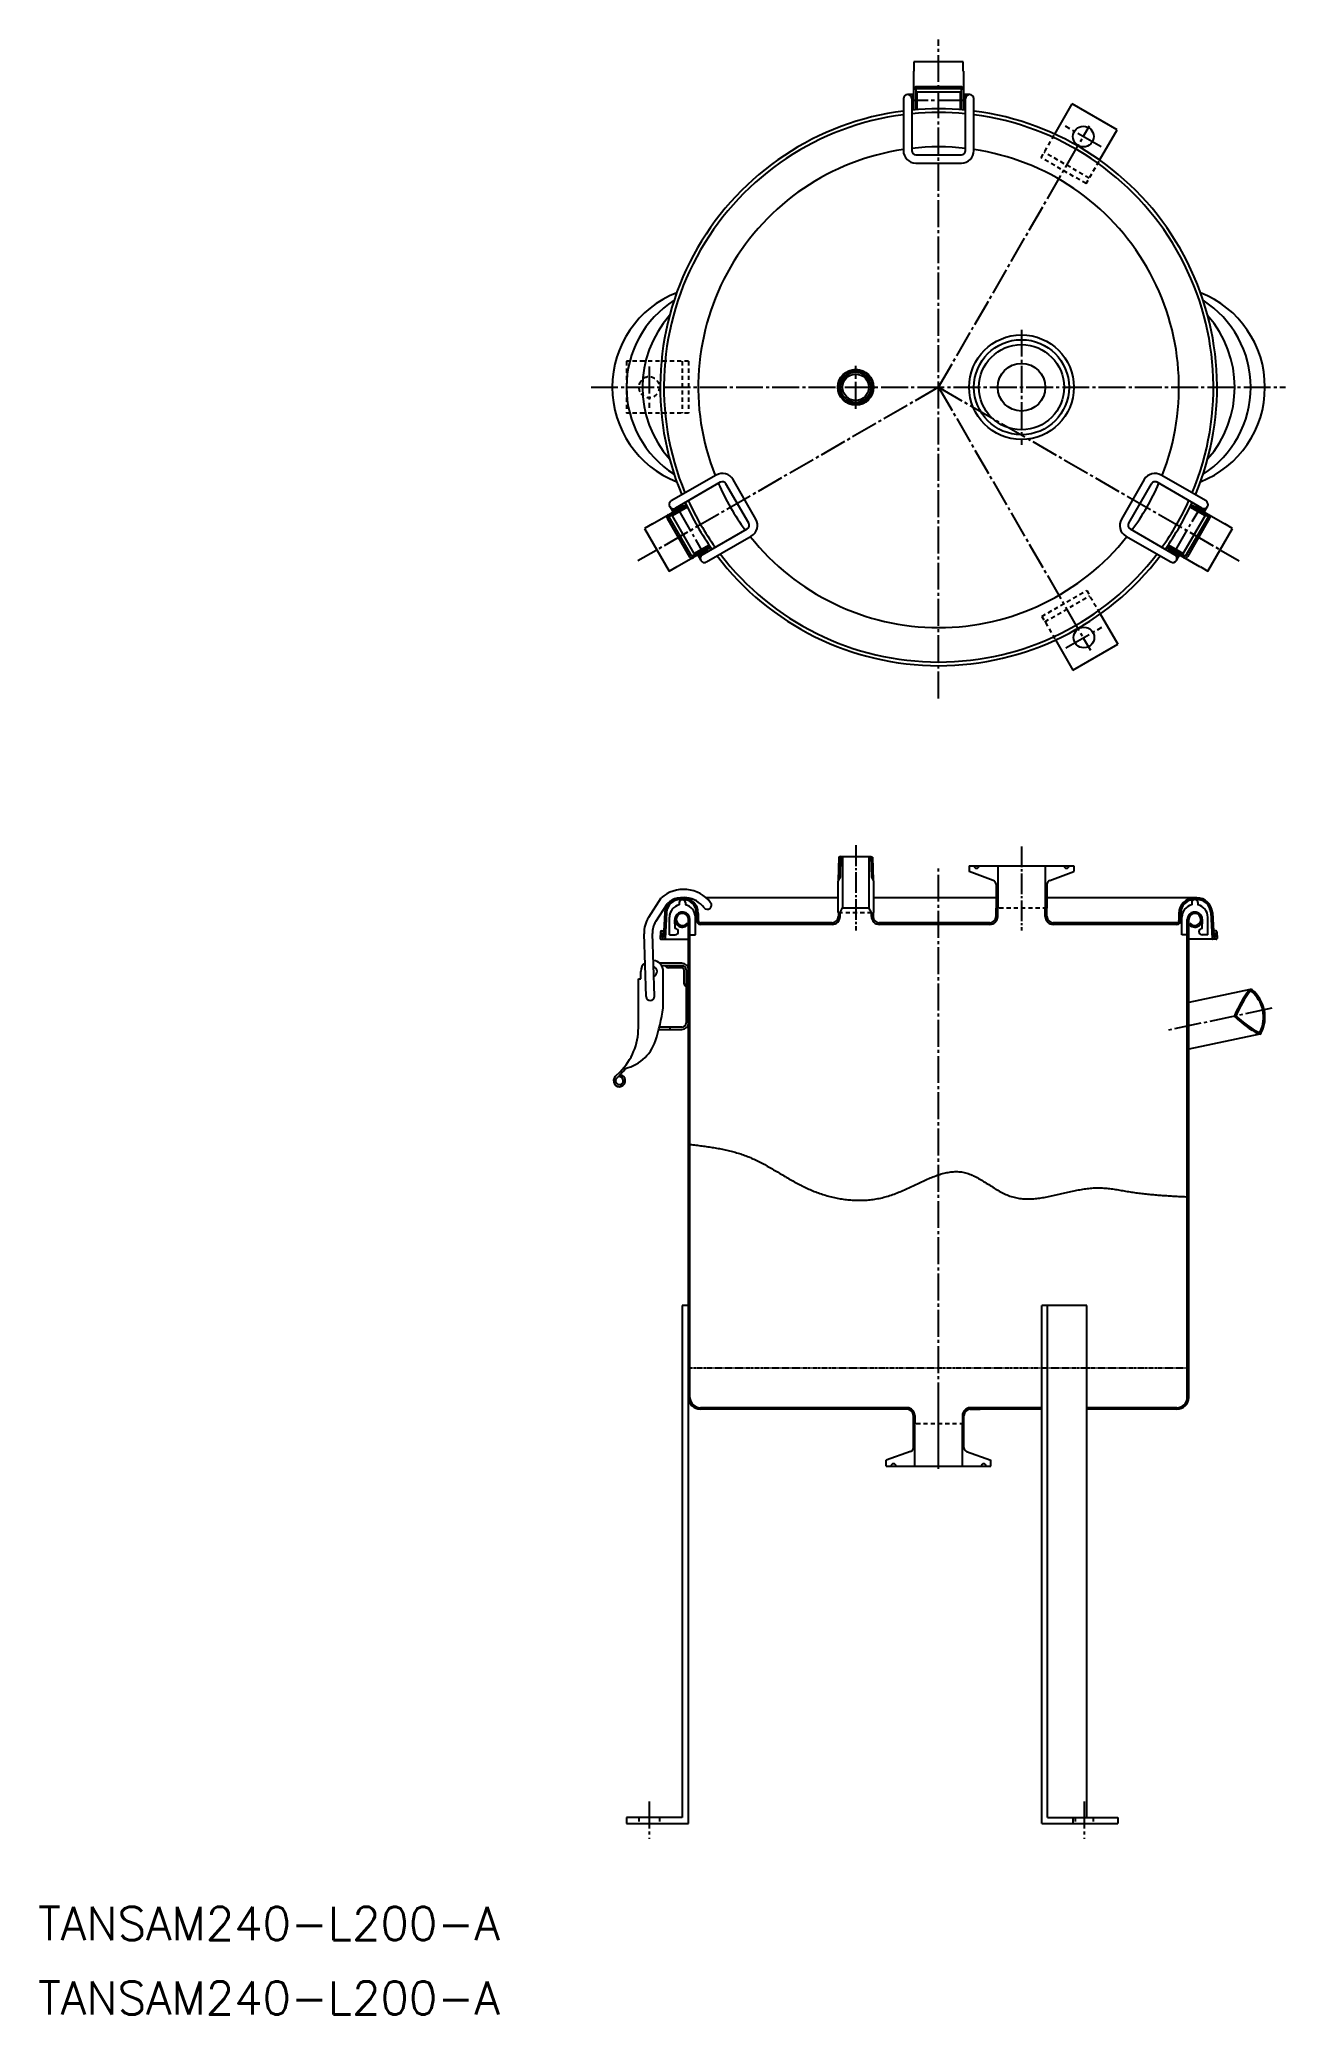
# Model space of a CAD drawing. Extents: x 189 to 791, y -166 to 787.
import ezdxf

# ---------------------------------------------------------------- set-up
doc = ezdxf.new("R2010")
doc.units = 0
for name, pattern in [('CENS', [13, 10, -1, 1, -1]), ('CENTER', [17.5, 13, -1.5, 1.5, -1.5]), ('DASHED', [3.5, 2, -1.5]), ('PHANTOM', [2.5, 1.25, -0.25, 0.25, -0.25, 0.25, -0.25])]:
    doc.linetypes.add(name, pattern=pattern)
doc.layers.get('0').update_dxf_attribs({"linetype": 'CONTINUOUS'})
doc.layers.add('CENTER', color=1, linetype='CENTER')
doc.styles.get("Standard").update_dxf_attribs({"font": 'txt.shx', "bigfont": '@extfont2.shx'})

msp = doc.modelspace()

# ---------------------------------------------------------------- linework, layer by layer
at = {"color": 7, "linetype": 'CONTINUOUS'}
for p, q in [((634.99, 776.3), (611.19, 776.3)), ((611.19, 776.3), (611.19, 771.86)), ((634.99, 771.86), (634.99, 776.3)), ((611.09, 753.15), (611.09, 771.86)), ((611.19, 771.86), (611.09, 771.86)), ((612.09, 763.1), (611.09, 763.1)), ((634.09, 763.3), (612.09, 763.3)), ((612.09, 763.3), (612.09, 753.23)), ((633.84, 764.3), (612.34, 764.3)), ((634.09, 753.23), (634.09, 763.3)), ((635.09, 763.1), (634.09, 763.1)), ((635.09, 771.86), (634.99, 771.86)), ((635.09, 771.86), (635.09, 753.15)), ((606.09, 758.5), (606.09, 733.5)), ((611.09, 760.5), (608.09, 760.5)), ((610.09, 758.5), (610.09, 733.5)), ((610.39, 756.5), (610.09, 756.5)), ((610.39, 759.95), (610.39, 755.45)), ((611.09, 759.95), (610.39, 759.95)), ((610.39, 755.45), (611.09, 755.45)), ((612.59, 759.7), (612.09, 759.7)), ((612.59, 755.7), (612.09, 755.7)), ((633.59, 761.7), (612.59, 761.7)), ((612.59, 761.7), (612.59, 753.28)), ((633.59, 753.28), (633.59, 761.7)), ((634.09, 759.7), (633.59, 759.7)), ((634.09, 755.7), (633.59, 755.7)), ((638.09, 760.5), (635.09, 760.5)), ((635.09, 760.45), (635.79, 760.45)), ((635.79, 754.95), (635.09, 754.95)), ((635.79, 760.45), (635.79, 754.95)), ((635.79, 756.5), (636.09, 756.5)), ((636.09, 733.5), (636.09, 758.5)), ((640.09, 733.5), (640.09, 758.5)), ((679.16, 741.43), (687.61, 756.06)), ((709.26, 743.56), (687.61, 756.06)), ((700.81, 728.93), (709.26, 743.56)), ((612.09, 731.5), (634.09, 731.5)), ((612.09, 727.5), (634.09, 727.5)), ((515.69, 576.92), (494.04, 564.42)), ((517.69, 573.46), (496.04, 560.96)), ((531.42, 553.67), (520.42, 572.72)), ((534.88, 555.67), (523.88, 574.72)), ((722.29, 574.72), (711.29, 555.67)), ((725.75, 572.72), (714.75, 553.67)), ((750.14, 560.96), (728.49, 573.46)), ((752.14, 564.42), (730.49, 576.92)), ((484.96, 553.41), (501.17, 562.77)), ((494.5, 559.72), (499.26, 562.47)), ((499.26, 562.47), (499.61, 561.87)), ((745, 562.77), (761.21, 553.41)), ((485.01, 553.32), (481.17, 551.1)), ((484.96, 553.41), (485.01, 553.32)), ((492.14, 556.11), (502.89, 537.49)), ((492.55, 557.79), (493.05, 556.92)), ((501.59, 561.86), (492.88, 556.82)), ((492.88, 556.82), (503.88, 537.77)), ((493.3, 561.69), (494.8, 559.09)), ((494.85, 559.12), (494.5, 559.72)), ((501.81, 561.4), (494.51, 557.19)), ((494.51, 557.19), (505.01, 539.01)), ((496, 558.62), (496.25, 558.19)), ((497.92, 561.7), (497.77, 561.96)), ((499.46, 560.62), (499.71, 560.19)), ((741.16, 539.01), (751.66, 557.19)), ((742.29, 537.77), (753.29, 556.82)), ((743.29, 537.49), (754.04, 556.11)), ((751.66, 557.19), (744.36, 561.4)), ((753.29, 556.82), (744.58, 561.86)), ((746.46, 560.19), (746.71, 560.62)), ((747.35, 562.22), (747, 561.62)), ((751.24, 559.97), (747.35, 562.22)), ((748.26, 561.7), (748.41, 561.96)), ((749.93, 558.19), (750.18, 558.62)), ((750.89, 559.37), (751.24, 559.97)), ((751.37, 559.09), (752.87, 561.69)), ((753.12, 556.92), (753.62, 557.79)), ((761.16, 553.32), (761.21, 553.41)), ((765, 551.1), (761.16, 553.32)), ((481.17, 551.1), (493.07, 530.49)), ((509.04, 538.44), (530.69, 550.94)), ((511.04, 534.98), (532.69, 547.48)), ((713.49, 547.48), (735.14, 534.98)), ((715.49, 550.94), (737.14, 538.44)), ((753.1, 530.49), (765, 551.1)), ((513.17, 541.98), (496.96, 532.63)), ((503.88, 537.77), (512.59, 542.8)), ((504.05, 537.87), (504.55, 537.01)), ((505.01, 539.01), (512.31, 543.22)), ((506.75, 540.01), (507, 539.57)), ((506.8, 538.31), (508.3, 535.71)), ((507.28, 538.58), (507.63, 537.97)), ((507.63, 537.97), (511.53, 540.22)), ((510.21, 542.01), (510.46, 541.57)), ((510.62, 539.7), (510.77, 539.44)), ((511.53, 540.22), (511.18, 540.83)), ((749.21, 532.63), (733, 541.98)), ((733.58, 542.8), (742.29, 537.77)), ((733.86, 543.22), (741.16, 539.01)), ((734.21, 540.47), (734.56, 541.08)), ((738.98, 537.72), (734.21, 540.47)), ((735.56, 539.7), (735.41, 539.44)), ((735.71, 541.57), (735.96, 542.01)), ((737.87, 535.71), (739.37, 538.31)), ((739.33, 538.33), (738.98, 537.72)), ((739.18, 539.57), (739.43, 540.01)), ((741.62, 537.01), (742.12, 537.87)), ((493.07, 530.49), (496.91, 532.71)), ((496.91, 532.71), (496.96, 532.63)), ((749.21, 532.63), (749.26, 532.71)), ((749.26, 532.71), (753.1, 530.49)), ((701.1, 509.87), (709.55, 495.24)), ((679.48, 497.32), (687.9, 482.74)), ((687.9, 482.74), (709.55, 495.24)), ((574.94, 392.42), (574.59, 381.25)), ((575.81, 392.87), (574.94, 392.42)), ((575.81, 392.87), (590.36, 392.87)), ((576.74, 392.87), (576.74, 368.12)), ((589.44, 392.87), (589.44, 368.12)), ((590.36, 392.87), (591.23, 392.42)), ((591.23, 392.42), (591.58, 381.25)), ((575.5, 382.82), (574.44, 380.99)), ((590.68, 382.82), (591.74, 380.99)), ((637.84, 388.37), (688.34, 388.37)), ((637.84, 388.37), (637.84, 385.52)), ((649.47, 381.29), (637.84, 385.52)), ((651.59, 388.37), (651.59, 367.87)), ((674.59, 388.37), (674.59, 367.87)), ((676.7, 381.29), (688.34, 385.52)), ((688.34, 388.37), (688.34, 385.52)), ((483.18, 363.57), (489.19, 372.82)), ((501.55, 372.87), (498.44, 372.87)), ((498.44, 372.07), (499.59, 372.07)), ((574.44, 372.87), (510.88, 372.87)), ((574.44, 380.99), (574.44, 365.87)), ((591.74, 380.99), (591.74, 365.87)), ((650.79, 372.87), (591.74, 372.87)), ((650.79, 379.41), (650.79, 367.87)), ((675.39, 379.41), (675.39, 367.87)), ((747.73, 372.87), (675.39, 372.87)), ((747.73, 372.07), (746.59, 372.07)), ((486.54, 361.39), (492.23, 370.16)), ((490.96, 365.76), (490.32, 353.67)), ((491.75, 365.72), (491.1, 353.25)), ((493.19, 355.07), (493.19, 363.5)), ((495.94, 358.07), (495.79, 362.29)), ((497.94, 370.57), (497.94, 369.57)), ((500.94, 370.57), (500.94, 369.57)), ((502.39, 131.77), (502.39, 362.42)), ((503.09, 131.77), (503.09, 362.42)), ((505.69, 355.07), (505.69, 363.5)), ((506.29, 365.37), (506.29, 361.87)), ((507.09, 365.37), (507.09, 361.87)), ((574.74, 365.87), (574.74, 363.87)), ((575.54, 365.87), (576.74, 368.12)), ((575.54, 363.87), (575.54, 365.87)), ((576.74, 368.12), (589.44, 368.12)), ((590.64, 365.87), (589.44, 368.12)), ((590.64, 363.87), (590.64, 365.87)), ((591.44, 365.87), (591.44, 363.87)), ((650.79, 363.87), (650.79, 367.87)), ((651.59, 363.87), (651.59, 367.87)), ((674.59, 363.87), (674.59, 367.87)), ((675.39, 363.87), (675.39, 367.87)), ((739.09, 365.37), (739.09, 361.87)), ((739.89, 365.37), (739.89, 361.87)), ((740.49, 355.07), (740.49, 363.5)), ((743.09, 131.77), (743.09, 362.42)), ((743.79, 131.77), (743.79, 362.42)), ((745.24, 370.57), (745.24, 369.57)), ((748.24, 370.57), (748.24, 369.57)), ((750.24, 358.07), (750.38, 362.29)), ((752.99, 355.07), (752.99, 363.5)), ((754.42, 365.72), (755.07, 353.25)), ((755.22, 365.76), (755.85, 353.67)), ((481.99, 325.26), (480.93, 355.46)), ((485.99, 325.4), (484.93, 355.6)), ((488.87, 356.49), (488.7, 353.29)), ((489.1, 352.87), (502.39, 352.87)), ((489.27, 356.87), (490.07, 356.87)), ((489.65, 356.07), (489.52, 353.67)), ((489.52, 353.67), (490.32, 353.67)), ((489.58, 354.87), (490.38, 354.87)), ((493.19, 355.07), (495.94, 355.07)), ((502.39, 360.27), (501.82, 360.68)), ((503.09, 355.07), (505.69, 355.07)), ((571.74, 360.87), (508.09, 360.87)), ((571.74, 360.07), (508.09, 360.07)), ((571.74, 360.87), (563.09, 360.87)), ((647.79, 360.87), (594.44, 360.87)), ((647.79, 360.07), (594.44, 360.07)), ((738.09, 360.87), (678.39, 360.87)), ((738.09, 360.07), (678.39, 360.07)), ((743.09, 355.07), (740.49, 355.07)), ((743.79, 360.27), (744.35, 360.68)), ((757.07, 352.87), (743.79, 352.87)), ((752.99, 355.07), (750.24, 355.07)), ((756.59, 354.87), (755.79, 354.87)), ((756.65, 353.67), (755.85, 353.67)), ((756.91, 356.87), (756.11, 356.87)), ((756.53, 356.07), (756.65, 353.67)), ((757.31, 356.49), (757.47, 353.29)), ((478.19, 310.18), (478.19, 333.73)), ((478.19, 333.73), (479.39, 333.73)), ((479.39, 333.73), (479.39, 337.33)), ((499.19, 341.33), (488.36, 341.33)), ((499.19, 340.13), (489.4, 340.13)), ((490.19, 319.73), (490.19, 337.33)), ((499.19, 339.13), (492.69, 339.13)), ((500.19, 338.13), (500.19, 331.63)), ((501.19, 338.13), (501.19, 312.53)), ((773.53, 328.63), (743.79, 322.31)), ((488.03, 309.33), (499.19, 309.33)), ((499.19, 310.53), (488.34, 310.53)), ((493.39, 310.53), (493.39, 309.33)), ((778.1, 307.12), (743.79, 299.82)), ((469.4, 288.97), (467.02, 286.59)), ((470.11, 288.26), (467.73, 285.89)), ((469.26, 287.42), (469.18, 286.42)), ((502.39, 176.07), (499.39, 176.07)), ((694.61, 176.07), (672.96, 176.07)), ((607.89, 126.77), (508.09, 126.77)), ((607.89, 126.07), (508.09, 126.07)), ((607.89, 126.77), (603.09, 126.77)), ((607.89, 126.07), (603.09, 126.07)), ((643.09, 126.77), (638.29, 126.77)), ((672.96, 126.77), (638.29, 126.77)), ((638.29, 126.07), (643.09, 126.07)), ((672.96, 126.07), (638.29, 126.07)), ((738.09, 126.77), (694.61, 126.77)), ((738.09, 126.07), (694.61, 126.07)), ((610.89, 119.07), (610.89, 123.07)), ((610.89, 107.57), (610.89, 119.07)), ((611.59, 123.07), (611.59, 119.07)), ((611.59, 98.57), (611.59, 119.07)), ((634.59, 123.07), (634.59, 119.07)), ((634.59, 98.57), (634.59, 119.07)), ((635.29, 119.07), (635.29, 123.07)), ((635.29, 107.57), (635.29, 119.07)), ((609.57, 105.69), (597.84, 101.42)), ((636.6, 105.69), (648.34, 101.42)), ((597.84, 98.57), (597.84, 101.42)), ((597.84, 98.57), (648.34, 98.57)), ((648.34, 98.57), (648.34, 101.42))]:
    msp.add_line(p, q, dxfattribs=at)
at = {"color": 3, "linetype": 'DASHED'}
for p, q in [((672.61, 730.08), (679.16, 741.43)), ((694.26, 717.58), (672.61, 730.08)), ((695.76, 720.18), (674.11, 732.68)), ((694.26, 717.58), (700.81, 728.93)), ((480.9, 631.8), (472.39, 631.8)), ((472.39, 631.8), (472.39, 606.8)), ((502.39, 631.8), (480.9, 631.8)), ((499.39, 631.8), (499.39, 606.8)), ((502.39, 631.8), (502.39, 606.8)), ((480.9, 606.8), (472.39, 606.8)), ((502.39, 606.8), (480.9, 606.8)), ((672.9, 508.72), (694.55, 521.22)), ((674.4, 506.13), (696.05, 518.63)), ((694.55, 521.22), (701.1, 509.87)), ((672.9, 508.72), (679.48, 497.32)), ((574.74, 365.87), (591.44, 365.87)), ((675.39, 367.87), (650.79, 367.87)), ((635.29, 119.07), (610.89, 119.07)), ((478.38, -70.91), (478.38, -73.91)), ((488.38, -70.91), (488.38, -73.91)), ((688.95, -70.91), (688.95, -73.91)), ((697.61, -70.91), (697.61, -73.91))]:
    msp.add_line(p, q, dxfattribs=at)
at = {"color": 1, "linetype": 'CENTER'}
for p, q in [((663.09, 647.07), (663.09, 591.52)), ((583.09, 608.92), (583.09, 629.68))]:
    msp.add_line(p, q, dxfattribs=at)
at = {"color": 3, "linetype": 'CONTINUOUS'}
for p, q in [((575.81, 392.87), (575.5, 382.82)), ((590.36, 392.87), (590.68, 382.82))]:
    msp.add_line(p, q, dxfattribs=at)
at = {"color": 1, "linetype": 'CENS'}
for p, q in [((583.09, 398.23), (583.09, 357.1)), ((663.09, 397.66), (663.09, 357.1))]:
    msp.add_line(p, q, dxfattribs=at)
at = {"color": 7}
for p, q in [((499.39, 176.07), (499.38, -70.91)), ((502.38, -73.91), (502.39, 176.07)), ((672.96, -73.91), (672.96, 176.07)), ((675.56, -70.91), (675.56, 176.07)), ((694.61, -70.91), (694.61, 176.07)), ((499.38, -70.91), (472.38, -70.91)), ((472.38, -70.91), (472.38, -73.91)), ((472.38, -73.91), (502.38, -73.91)), ((672.96, -73.91), (709.55, -73.91)), ((675.56, -70.91), (709.55, -70.91)), ((687.89, -70.91), (687.89, -73.91)), ((709.55, -70.91), (709.55, -73.91))]:
    msp.add_line(p, q, dxfattribs=at)
at = {"color": 3, "linetype": 'PHANTOM'}
msp.add_line((502.39, 146.07), (743.79, 146.07), dxfattribs=at)
at = {"color": 3}
msp.add_polyline3d([(503.09, 253.89, 0), (503.81, 253.8, 0), (504.52, 253.71, 0), (505.24, 253.62, 0), (505.96, 253.53, 0), (506.68, 253.44, 0), (507.39, 253.34, 0), (508.11, 253.25, 0), (508.83, 253.16, 0), (509.54, 253.06, 0), (510.26, 252.96, 0), (510.97, 252.86, 0), (511.68, 252.75, 0), (512.4, 252.65, 0), (513.11, 252.54, 0), (513.82, 252.43, 0), (514.52, 252.31, 0), (515.23, 252.19, 0), (515.94, 252.07, 0), (516.64, 251.95, 0), (517.34, 251.82, 0), (518.04, 251.68, 0), (518.74, 251.54, 0), (519.44, 251.4, 0), (520.13, 251.25, 0), (520.83, 251.1, 0), (521.52, 250.94, 0), (522.21, 250.78, 0), (522.89, 250.61, 0), (523.58, 250.44, 0), (524.26, 250.26, 0), (524.94, 250.07, 0), (525.61, 249.88, 0), (526.29, 249.68, 0), (526.96, 249.47, 0), (527.63, 249.25, 0), (528.29, 249.03, 0), (528.95, 248.8, 0), (529.61, 248.57, 0), (530.27, 248.32, 0), (530.92, 248.07, 0), (531.57, 247.81, 0), (532.22, 247.54, 0), (532.86, 247.26, 0), (533.5, 246.97, 0), (534.13, 246.68, 0), (534.77, 246.38, 0), (535.4, 246.08, 0), (536.03, 245.77, 0), (536.65, 245.45, 0), (537.28, 245.13, 0), (537.9, 244.8, 0), (538.52, 244.47, 0), (539.14, 244.13, 0), (539.76, 243.78, 0), (540.38, 243.44, 0), (540.99, 243.09, 0), (541.61, 242.74, 0), (542.22, 242.38, 0), (542.84, 242.03, 0), (543.45, 241.66, 0), (544.06, 241.3, 0), (544.68, 240.94, 0), (545.29, 240.57, 0), (545.9, 240.21, 0), (546.51, 239.84, 0), (547.13, 239.48, 0), (547.74, 239.11, 0), (548.36, 238.75, 0), (548.98, 238.38, 0), (549.59, 238.02, 0), (550.21, 237.66, 0), (550.83, 237.29, 0), (551.45, 236.94, 0), (552.08, 236.58, 0), (552.7, 236.23, 0), (553.33, 235.88, 0), (553.96, 235.53, 0), (554.59, 235.19, 0), (555.23, 234.85, 0), (555.87, 234.52, 0), (556.51, 234.19, 0), (557.15, 233.86, 0), (557.8, 233.54, 0), (558.45, 233.23, 0), (559.1, 232.92, 0), (559.76, 232.62, 0), (560.42, 232.33, 0), (561.08, 232.04, 0), (561.75, 231.76, 0), (562.42, 231.48, 0), (563.09, 231.22, 0), (563.77, 230.96, 0), (564.45, 230.7, 0), (565.13, 230.45, 0), (565.81, 230.21, 0), (566.5, 229.98, 0), (567.18, 229.76, 0), (567.88, 229.54, 0), (568.57, 229.33, 0), (569.27, 229.13, 0), (569.96, 228.93, 0), (570.66, 228.75, 0), (571.37, 228.57, 0), (572.07, 228.4, 0), (572.78, 228.24, 0), (573.49, 228.08, 0), (574.19, 227.94, 0), (574.9, 227.8, 0), (575.62, 227.68, 0), (576.33, 227.56, 0), (577.05, 227.45, 0), (577.76, 227.35, 0), (578.48, 227.26, 0), (579.2, 227.18, 0), (579.92, 227.11, 0), (580.64, 227.04, 0), (581.36, 226.99, 0), (582.09, 226.95, 0), (582.81, 226.92, 0), (583.53, 226.9, 0), (584.26, 226.88, 0), (584.98, 226.88, 0), (585.71, 226.89, 0), (586.43, 226.91, 0), (587.16, 226.94, 0), (587.88, 226.98, 0), (588.61, 227.03, 0), (589.34, 227.09, 0), (590.06, 227.16, 0), (590.79, 227.25, 0), (591.51, 227.34, 0), (592.24, 227.45, 0), (592.96, 227.57, 0), (593.68, 227.7, 0), (594.41, 227.84, 0), (595.13, 227.99, 0), (595.85, 228.16, 0), (596.57, 228.34, 0), (597.29, 228.53, 0), (598.01, 228.73, 0), (598.73, 228.94, 0), (599.45, 229.17, 0), (600.16, 229.41, 0), (600.88, 229.66, 0), (601.59, 229.92, 0), (602.3, 230.19, 0), (603.01, 230.47, 0), (603.72, 230.75, 0), (604.43, 231.04, 0), (605.14, 231.34, 0), (605.84, 231.65, 0), (606.55, 231.96, 0), (607.25, 232.28, 0), (607.95, 232.6, 0), (608.65, 232.92, 0), (609.35, 233.24, 0), (610.05, 233.57, 0), (610.75, 233.9, 0), (611.44, 234.23, 0), (612.13, 234.55, 0), (612.83, 234.88, 0), (613.52, 235.21, 0), (614.21, 235.53, 0), (614.89, 235.85, 0), (615.58, 236.16, 0), (616.26, 236.47, 0), (616.95, 236.78, 0), (617.63, 237.08, 0), (618.31, 237.37, 0), (618.99, 237.66, 0), (619.67, 237.93, 0), (620.34, 238.2, 0), (621.02, 238.46, 0), (621.69, 238.71, 0), (622.36, 238.95, 0), (623.03, 239.17, 0), (623.7, 239.39, 0), (624.36, 239.59, 0), (625.03, 239.77, 0), (625.69, 239.95, 0), (626.35, 240.1, 0), (627.01, 240.25, 0), (627.67, 240.37, 0), (628.33, 240.48, 0), (628.98, 240.57, 0), (629.63, 240.64, 0), (630.28, 240.69, 0), (630.93, 240.72, 0), (631.58, 240.74, 0), (632.23, 240.73, 0), (632.87, 240.69, 0), (633.51, 240.64, 0), (634.15, 240.56, 0), (634.79, 240.46, 0), (635.43, 240.33, 0), (636.06, 240.18, 0), (636.7, 240, 0), (637.33, 239.8, 0), (637.96, 239.57, 0), (638.59, 239.33, 0), (639.21, 239.06, 0), (639.84, 238.78, 0), (640.46, 238.48, 0), (641.09, 238.16, 0), (641.71, 237.83, 0), (642.34, 237.49, 0), (642.96, 237.13, 0), (643.58, 236.77, 0), (644.2, 236.4, 0), (644.83, 236.02, 0), (645.45, 235.63, 0), (646.07, 235.24, 0), (646.7, 234.84, 0), (647.32, 234.45, 0), (647.95, 234.05, 0), (648.57, 233.66, 0), (649.2, 233.26, 0), (649.83, 232.87, 0), (650.46, 232.48, 0), (651.09, 232.1, 0), (651.73, 231.73, 0), (652.36, 231.37, 0), (653, 231.02, 0), (653.64, 230.68, 0), (654.28, 230.35, 0), (654.92, 230.03, 0), (655.57, 229.74, 0), (656.22, 229.46, 0), (656.87, 229.19, 0), (657.52, 228.95, 0), (658.18, 228.73, 0), (658.84, 228.53, 0), (659.51, 228.35, 0), (660.17, 228.19, 0), (660.84, 228.05, 0), (661.52, 227.93, 0), (662.19, 227.83, 0), (662.87, 227.74, 0), (663.55, 227.68, 0), (664.23, 227.62, 0), (664.92, 227.59, 0), (665.61, 227.57, 0), (666.3, 227.56, 0), (666.99, 227.57, 0), (667.68, 227.6, 0), (668.38, 227.63, 0), (669.08, 227.68, 0), (669.78, 227.74, 0), (670.48, 227.81, 0), (671.19, 227.89, 0), (671.89, 227.98, 0), (672.6, 228.08, 0), (673.31, 228.19, 0), (674.02, 228.31, 0), (674.73, 228.43, 0), (675.45, 228.57, 0), (676.16, 228.7, 0), (676.87, 228.85, 0), (677.59, 229, 0), (678.31, 229.15, 0), (679.03, 229.31, 0), (679.75, 229.47, 0), (680.47, 229.63, 0), (681.19, 229.8, 0), (681.91, 229.97, 0), (682.63, 230.14, 0), (683.36, 230.31, 0), (684.08, 230.47, 0), (684.8, 230.64, 0), (685.53, 230.81, 0), (686.25, 230.97, 0), (686.98, 231.13, 0), (687.7, 231.29, 0), (688.43, 231.45, 0), (689.15, 231.6, 0), (689.87, 231.74, 0), (690.6, 231.88, 0), (691.32, 232.02, 0), (692.05, 232.14, 0), (692.77, 232.26, 0), (693.49, 232.37, 0), (694.21, 232.48, 0), (694.93, 232.57, 0), (695.65, 232.65, 0), (696.37, 232.73, 0), (697.09, 232.79, 0), (697.81, 232.84, 0), (698.53, 232.88, 0), (699.24, 232.9, 0), (699.96, 232.91, 0), (700.67, 232.91, 0), (701.38, 232.9, 0), (702.09, 232.87, 0), (702.8, 232.83, 0), (703.51, 232.77, 0), (704.22, 232.71, 0), (704.92, 232.64, 0), (705.63, 232.55, 0), (706.33, 232.46, 0), (707.04, 232.37, 0), (707.74, 232.26, 0), (708.45, 232.15, 0), (709.15, 232.04, 0), (709.85, 231.92, 0), (710.55, 231.81, 0), (711.26, 231.68, 0), (711.96, 231.56, 0), (712.66, 231.44, 0), (713.36, 231.32, 0), (714.07, 231.2, 0), (714.77, 231.09, 0), (715.47, 230.97, 0), (716.17, 230.87, 0), (716.88, 230.76, 0), (717.58, 230.66, 0), (718.29, 230.56, 0), (718.99, 230.47, 0), (719.7, 230.38, 0), (720.4, 230.29, 0), (721.11, 230.21, 0), (721.82, 230.12, 0), (722.52, 230.04, 0), (723.23, 229.97, 0), (723.93, 229.9, 0), (724.64, 229.82, 0), (725.35, 229.75, 0), (726.06, 229.69, 0), (726.76, 229.62, 0), (727.47, 229.56, 0), (728.18, 229.5, 0), (728.89, 229.45, 0), (729.6, 229.39, 0), (730.31, 229.34, 0), (731.02, 229.28, 0), (731.73, 229.24, 0), (732.43, 229.19, 0), (733.14, 229.14, 0), (733.85, 229.09, 0), (734.56, 229.05, 0), (735.27, 229, 0), (735.98, 228.96, 0), (736.69, 228.92, 0), (737.4, 228.88, 0), (738.11, 228.84, 0), (738.82, 228.8, 0), (739.53, 228.76, 0), (740.24, 228.72, 0), (740.96, 228.68, 0), (741.67, 228.65, 0), (742.38, 228.61, 0), (743.09, 228.57, 0)], dxfattribs=at)
at = {"color": 7, "linetype": 'CONTINUOUS'}
for centre, radius in [((692.94, 740.28), 5), ((663.09, 619.3), 25.25), ((663.09, 619.3), 22.95), ((663.09, 619.3), 20.55), ((663.09, 619.3), 11.5), ((583.09, 619.3), 8.65), ((583.09, 619.3), 8.15), ((583.09, 619.3), 6.35), ((693.22, 498.52), 5)]:
    msp.add_circle(centre, radius, dxfattribs=at)
at = {"color": 3, "linetype": 'CONTINUOUS'}
msp.add_circle((583.09, 619.3), 7.3, dxfattribs=at)
at = {"color": 7, "linetype": 'CONTINUOUS'}
for centre, radius, start, end in [((612.34, 763.05), 1.25, 90, 180), ((633.84, 763.05), 1.25, 0, 90), ((608.09, 758.5), 2, 0, 180), ((623.09, 619.3), 134.39, 84.4488, 95.5512), ((638.09, 758.5), 2, 0, 180), ((623.09, 619.3), 134.39, 97.26738, 202.73262), ((623.09, 619.3), 132.62, 97.36478, 202.63522), ((623.09, 619.3), 132.62, 84.37457, 95.62543), ((623.09, 619.3), 134.39, 337.26738, 82.73262), ((623.09, 619.3), 132.62, 337.36478, 82.63522), ((623.09, 619.3), 116, 98.42715, 201.57285), ((623.09, 619.3), 116, 83.5654, 96.4346), ((623.09, 619.3), 116, 338.42715, 81.57285), ((612.09, 733.5), 6, 180, 270), ((612.09, 733.5), 2, 180, 270), ((634.09, 733.5), 2, 270, 0), ((634.09, 733.5), 6, 270, 0), ((514.59, 619.3), 49.01, 111.44364, 248.55636), ((522.23, 619.3), 49.79, 122.58591, 237.41409), ((731.58, 619.3), 49.01, 291.44364, 68.55636), ((723.94, 619.3), 49.79, 302.58591, 57.41409), ((532.55, 619.3), 52.39, 138.63197, 221.36803), ((713.62, 619.3), 52.39, 318.63197, 41.36803), ((518.69, 571.72), 6, 30, 120), ((623.09, 619.3), 116, 203.5654, 216.4346), ((518.69, 571.72), 2, 30, 120), ((623.09, 619.3), 116, 323.5654, 336.4346), ((727.49, 571.72), 6, 60, 150), ((727.49, 571.72), 2, 60, 150), ((495.04, 562.69), 2, 120, 300), ((623.09, 619.3), 134.39, 204.4488, 215.5512), ((623.09, 619.3), 132.62, 204.37457, 215.62543), ((623.09, 619.3), 132.62, 324.37457, 335.62543), ((623.09, 619.3), 134.39, 324.4488, 335.5512), ((751.14, 562.69), 2, 240, 60), ((493.22, 556.73), 1.25, 120, 210), ((529.69, 552.67), 2, 300, 30), ((529.69, 552.67), 6, 300, 30), ((716.49, 552.67), 6, 150, 240), ((716.49, 552.67), 2, 150, 240), ((752.95, 556.73), 1.25, 330, 60), ((623.09, 619.3), 116, 218.42715, 321.57285), ((503.97, 538.11), 1.25, 210, 300), ((510.04, 536.71), 2, 120, 300), ((623.09, 619.3), 134.39, 217.26738, 322.73262), ((623.09, 619.3), 132.62, 217.36478, 322.63522), ((736.14, 536.71), 2, 240, 60), ((742.2, 538.11), 1.25, 240, 330), ((641.34, 388.37), 1.2, 180, 0), ((648.79, 379.41), 2, 0, 70), ((677.39, 379.41), 2, 110, 180), ((684.84, 388.37), 1.2, 180, 0), ((500.06, 360.63), 16.34, 37.30164, 131.74202), ((498.44, 365.37), 7.5, 90, 177), ((498.44, 365.37), 6.7, 90, 177), ((500.06, 360.63), 12.34, 37.30164, 129.42482), ((499.44, 370.57), 1.5, 0, 180), ((499.59, 365.37), 7.5, 0, 90), ((499.59, 365.37), 6.7, 0, 90), ((746.59, 365.37), 7.5, 90, 180), ((746.59, 365.37), 6.7, 90, 180), ((746.74, 370.57), 1.5, 0, 180), ((747.73, 365.37), 7.5, 3, 90), ((747.73, 365.37), 6.7, 3, 90), ((494.92, 355.94), 14, 147, 182), ((499.44, 363.5), 6.25, 103.88654, 180), ((499.44, 362.42), 3.65, 0, 323.9223), ((499.44, 362.42), 2.95, 0, 323.9223), ((499.44, 363.5), 6.25, 0, 76.11346), ((511.47, 369.31), 2, 217.30164, 37.30164), ((571.74, 363.87), 3, 270, 0), ((571.74, 363.87), 3.8, 270, 0), ((594.44, 363.87), 3.8, 180, 270), ((594.44, 363.87), 3, 180, 270), ((647.79, 363.87), 3.8, 270, 0), ((647.79, 363.87), 3, 270, 0), ((678.39, 363.87), 3.8, 180, 270), ((678.39, 363.87), 3, 180, 270), ((746.74, 363.5), 6.25, 103.88654, 180), ((746.74, 362.42), 3.65, 216.0777, 180), ((746.74, 362.42), 2.95, 216.0777, 180), ((746.74, 363.5), 6.25, 0, 76.11346), ((494.92, 355.94), 10, 147, 182), ((489.1, 353.27), 0.4, 177, 270), ((489.27, 356.47), 0.4, 90, 177), ((490.07, 356.47), 0.4, 357, 90), ((490.7, 353.27), 0.4, 270, 357), ((495.94, 356.57), 1.5, 270, 90), ((508.09, 361.87), 1.8, 180, 270), ((508.09, 361.87), 1, 180, 270), ((738.09, 361.87), 1, 270, 0), ((738.09, 361.87), 1.8, 270, 0), ((750.24, 356.57), 1.5, 90, 270), ((755.47, 353.27), 0.4, 183, 270), ((756.11, 356.47), 0.4, 90, 183), ((756.91, 356.47), 0.4, 3, 90), ((757.07, 353.27), 0.4, 270, 3), ((484.79, 337.33), 5.4, 128.58272, 180), ((484.79, 337.33), 5.4, 0, 83.67673), ((484.79, 337.33), 2.4, 291.00833, 72.99167), ((492.69, 340.63), 1.5, 199.47122, 270), ((499.19, 338.13), 3.2, 0, 90), ((499.19, 338.13), 2, 0, 90), ((499.19, 338.13), 1, 0, 90), ((483.99, 325.33), 2, 182, 2), ((501.69, 331.63), 1.5, 180, 250.52878), ((812.41, 297.57), 50, 142.1222, 157.90338), ((812.41, 297.57), 49.3, 142.1222, 157.90338), ((773.73, 327.66), 0.3, 50.58009, 142.1222), ((773.73, 327.66), 1, 50.58009, 102), ((763.55, 315.27), 16.34, 333.41991, 50.58009), ((763.55, 315.27), 17.04, 333.41991, 50.58009), ((391.33, 334.79), 100, 341.95427, 351.33624), ((767.01, 316), 1, 157.90338, 226.09662), ((800.99, 351.31), 50, 226.09662, 241.8778), ((767.01, 316), 0.3, 157.90338, 226.09662), ((800.99, 351.31), 49.3, 226.09662, 241.8778), ((448.19, 310.18), 30, 315, 0), ((499.19, 312.53), 2, 270, 0), ((499.19, 312.53), 3.2, 270, 0), ((777.89, 308.09), 0.3, 241.8778, 333.41991), ((777.89, 308.09), 1, 282, 333.41991), ((467.39, 310.01), 20, 279.30232, 341.95427), ((469.04, 284.58), 2.85, 135, 85.4755), ((469.04, 284.58), 1.85, 135, 85.4755), ((448.19, 310.18), 31, 315, 320.81894), ((508.09, 131.77), 5.7, 180, 270), ((508.09, 131.77), 5, 180, 270), ((607.89, 123.07), 3.7, 0, 90), ((607.89, 123.07), 3, 0, 90), ((638.29, 123.07), 3.7, 90, 180), ((638.29, 123.07), 3, 90, 180), ((738.09, 131.77), 5.7, 270, 0), ((738.09, 131.77), 5, 270, 0), ((608.89, 107.57), 2, 290, 0), ((637.29, 107.57), 2, 180, 250), ((601.34, 98.57), 1.2, 0, 180), ((644.84, 98.57), 1.2, 0, 180)]:
    msp.add_arc(centre, radius, start, end, dxfattribs=at)
at = {"color": 3, "linetype": 'DASHED'}
for start, end in [(143.56142, 216.43858), (216.43858, 143.56142)]:
    msp.add_arc((483.39, 619.3), 5, start, end, dxfattribs=at)
at = {"layer": 'CENTER', "color": 1, "linetype": 'CENTER'}
for p, q in [((623.09, 469.11), (623.09, 787.12)), ((635.56, 757.7), (610.48, 757.7)), ((623.09, 619.3), (695.88, 745.38)), ((701.6, 735.28), (684.28, 745.28)), ((483.39, 629.3), (483.39, 609.3)), ((455.32, 619.3), (790.51, 619.3)), ((455.32, 619.3), (790.51, 619.3)), ((623.09, 619.3), (478, 535.53)), ((623.09, 619.3), (768.18, 535.53)), ((623.09, 619.3), (696.38, 492.35)), ((496.99, 560.9), (509.53, 539.18)), ((736.71, 539.3), (749.25, 561.01)), ((684.56, 493.52), (701.88, 503.52)), ((623.09, 108.53), (623.09, 388.34)), ((783.88, 319.59), (732.62, 308.69)), ((623.09, 116.13), (623.09, 129.84)), ((623.09, 97.3), (623.09, 121.15)), ((483.38, -63.22), (483.38, -81.22)), ((693.28, -63.22), (693.28, -81.22))]:
    msp.add_line(p, q, dxfattribs=at)

# ---------------------------------------------------------------- texts
at = {"color": 7, "linetype": 'CONTINUOUS'}
for p in [(188.46, -130.13), (188.46, -166.06)]:
    msp.add_text('TANSAM240-L200-A', height=16, dxfattribs=at).set_placement(p)

doc.saveas('drawing.dxf')
